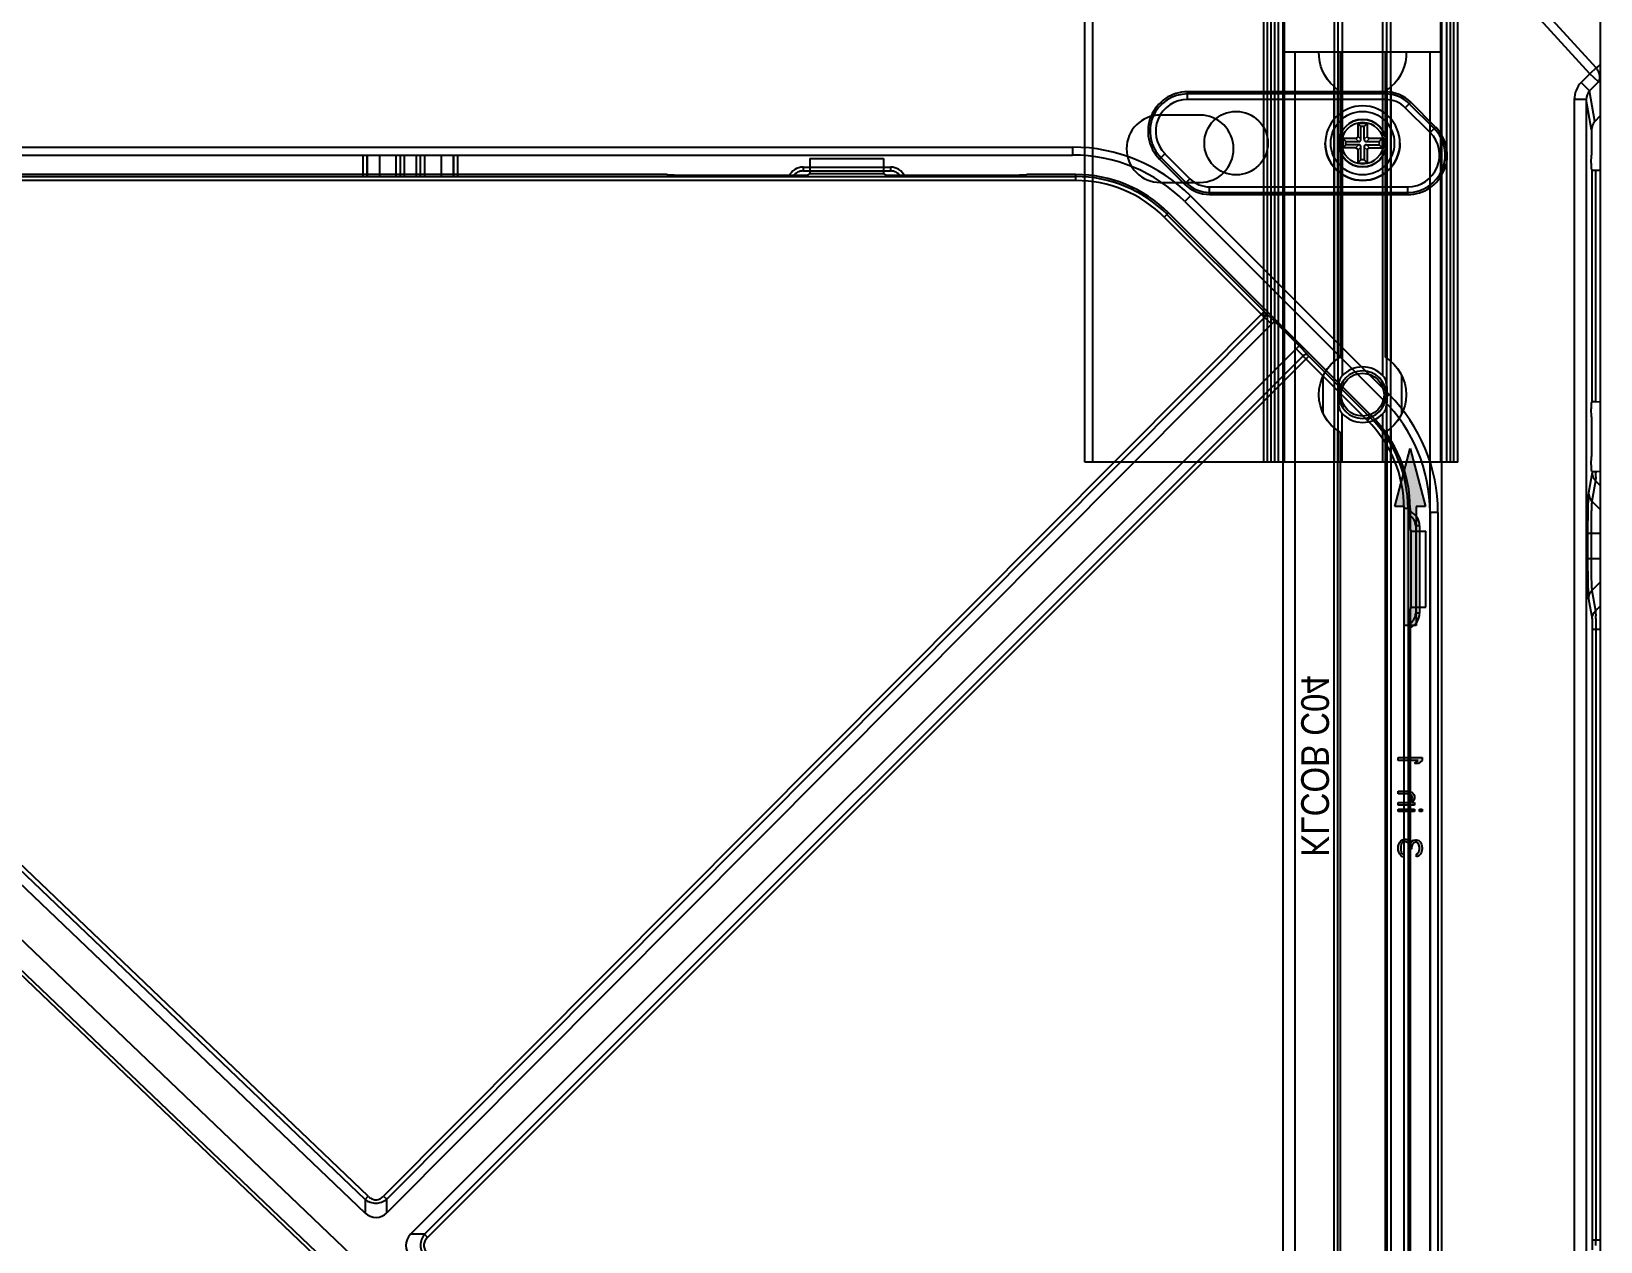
# Model space of a CAD drawing. Header units: millimetres. Extents: x 7531 to 19147, y 2539 to 6525.
# Drawn here: x 17225.7 to 17423.5, y 4604.5 to 4757.1 of the extents above; entities that cross this region are included whole.
import ezdxf

# ---------------------------------------------------------------- set-up
doc = ezdxf.new("R2010")
doc.units = ezdxf.units.MM
doc.layers.add('02___PRT_ALL_AXES', color=7, linetype='Continuous')
doc.layers.add('1轮廓线', color=7, linetype='Continuous', lineweight=25)
doc.styles.get("Standard").update_dxf_attribs({"font": 'arial.ttf'})

# ---------------------------------------------------------------- blocks, each defined once
blk = doc.blocks.new('DASFASFASEFWE')
at = {"color": 7, "linetype": 'Continuous'}
for p, q in [((333.72, 3535.07), (342.99, 3535.07)), ((333.72, 3535.07), (333.72, 3533.19)), ((342.99, 3535.07), (342.99, 3533.19)), ((277.65, 3402.14), (140.8, 3532.88)), ((144, 3532.81), (367.23, 3532.81)), ((278.03, 3404.27), (144, 3532.31)), ((367.23, 3532.31), (144, 3532.31)), ((314.94, 3533.07), (211.76, 3533.07)), ((315.79, 3533.01), (315.74, 3533.03)), ((316.59, 3532.97), (332.44, 3532.97)), ((333.72, 3533.19), (333.43, 3533.02)), ((333.72, 3533.19), (342.99, 3533.19)), ((342.99, 3533.19), (343.27, 3533.02)), ((344.27, 3532.97), (360.12, 3532.97)), ((360.94, 3533.01), (360.94, 3533.03)), ((367.23, 3533.07), (361.76, 3533.07)), ((367.23, 3532.31), (367.23, 3533.07)), ((277.65, 3403.87), (143.4, 3532.11)), ((278.77, 3394.16), (136.81, 3529.77)), ((378.89, 3528.24), (378.35, 3527.7)), ((404.52, 3502.61), (378.89, 3528.24)), ((134.57, 3527.43), (272.14, 3396.02)), ((134.88, 3527.76), (272.45, 3396.34)), ((378.35, 3527.7), (390.6, 3515.45)), ((378.71, 3528.05), (390.94, 3515.82)), ((390.95, 3515.81), (279.98, 3404.29)), ((391, 3515.06), (280.37, 3403.9)), ((392.26, 3514.57), (280.41, 3402.18)), ((391, 3515.06), (391.91, 3514.21)), ((392.27, 3514.57), (391.15, 3515.61)), ((392.26, 3514.57), (395.36, 3511.47)), ((283.37, 3399.47), (395.36, 3511.47)), ((395.01, 3511.11), (395.86, 3510.2)), ((396.4, 3510.37), (395.37, 3511.47)), ((285.13, 3399.47), (395.86, 3510.2)), ((285.52, 3399.08), (396.6, 3510.16)), ((396.25, 3509.8), (403.98, 3502.07)), ((396.6, 3510.16), (404.33, 3502.43)), ((403.98, 3502.07), (404.52, 3502.61)), ((409.35, 3490.95), (408.59, 3490.95)), ((408.59, 3285.7), (408.59, 3490.95)), ((409.09, 3490.95), (409.09, 3285.7)), ((409.35, 3490.95), (409.35, 3488.32)), ((409.35, 3488.32), (409.47, 3488.13)), ((409.47, 3488.13), (411.35, 3488.13)), ((409.47, 3478.52), (409.47, 3488.13)), ((411.35, 3478.52), (411.35, 3488.13)), ((409.47, 3478.52), (409.35, 3478.32)), ((409.35, 3478.32), (409.35, 3298.32)), ((409.47, 3478.52), (411.35, 3478.52)), ((277.65, 3403.87), (278.03, 3404.27)), ((277.65, 3403.87), (277.65, 3402.14)), ((279.98, 3404.29), (280.37, 3403.9)), ((280.41, 3402.18), (280.37, 3403.9)), ((285.13, 3399.47), (283.37, 3399.47)), ((285.13, 3399.47), (285.52, 3399.08))]:
    blk.add_line(p, q, dxfattribs=at)
for centre, radius, start, end in [((367.23, 3516.57), 16.5, 45, 90), ((367.23, 3516.57), 16.24, 45, 90), ((367.23, 3516.57), 15.74, 45, 90), ((414.62, 3539.52), 34, 225.0561, 225.991), ((418.17, 3531.77), 31.04, 224.0334, 225.0575), ((392.85, 3490.95), 16.5, 0, 45), ((392.85, 3490.95), 15.74, 0, 45), ((392.85, 3490.95), 16.24, 0, 45), ((279.01, 3403.61), 2, 227.1264, 314.3219), ((284.8, 3398.08), 2, 135.8517, 225.4586)]:
    blk.add_arc(centre, radius, start, end, dxfattribs=at)
for centre, start_param, end_param in [((332.44, 3533.02), -1.570796, -0.087266), ((344.27, 3533.02), -3.054326, -1.570796)]:
    blk.add_ellipse(centre, major_axis=(1, 0), ratio=0.052408, start_param=start_param, end_param=end_param, dxfattribs=at)
for points, knots in [([(315.74, 3533.03), (315.74, 3533.04), (315.73, 3533.04), (315.71, 3533.04), (315.69, 3533.05), (315.65, 3533.05), (315.58, 3533.06), (315.48, 3533.06), (315.36, 3533.07), (315.23, 3533.07), (315.09, 3533.07), (314.99, 3533.07), (314.94, 3533.07)], [0, 0, 0, 0, 0.013233, 0.034581, 0.063978, 0.101221, 0.198262, 0.32283, 0.470646, 0.637144, 0.816056, 1, 1, 1, 1]), ([(316.59, 3532.97), (316.54, 3532.97), (316.44, 3532.97), (316.3, 3532.97), (316.17, 3532.97), (316.05, 3532.98), (315.95, 3532.98), (315.88, 3532.99), (315.84, 3532.99), (315.82, 3533), (315.8, 3533), (315.79, 3533), (315.79, 3533.01)], [0, 0, 0, 0, 0.183944, 0.362856, 0.529354, 0.67717, 0.801738, 0.898779, 0.936022, 0.965419, 0.986767, 1, 1, 1, 1]), ([(360.92, 3533.01), (360.91, 3533), (360.9, 3533), (360.89, 3533), (360.86, 3532.99), (360.82, 3532.99), (360.75, 3532.98), (360.65, 3532.98), (360.54, 3532.97), (360.41, 3532.97), (360.27, 3532.97), (360.17, 3532.97), (360.12, 3532.97)], [0, 0, 0, 0, 0.013233, 0.034581, 0.063978, 0.101221, 0.198262, 0.32283, 0.470646, 0.637144, 0.816056, 1, 1, 1, 1]), ([(361.76, 3533.07), (361.71, 3533.07), (361.62, 3533.07), (361.47, 3533.07), (361.34, 3533.07), (361.23, 3533.06), (361.13, 3533.06), (361.06, 3533.05), (361.02, 3533.05), (360.99, 3533.04), (360.98, 3533.04), (360.97, 3533.04), (360.96, 3533.03)], [0, 0, 0, 0, 0.183944, 0.362856, 0.529354, 0.67717, 0.801738, 0.898779, 0.936022, 0.965419, 0.986767, 1, 1, 1, 1]), ([(391.15, 3515.61), (391.14, 3515.63), (391.06, 3515.7), (390.99, 3515.77), (390.94, 3515.82)], [0, 0, 0, 0, 0.23021, 1, 1, 1, 1]), ([(391, 3515.06), (391.04, 3515.11), (391.11, 3515.21), (391.18, 3515.34), (391.2, 3515.44), (391.2, 3515.51), (391.18, 3515.57), (391.16, 3515.6), (391.15, 3515.61)], [0, 0, 0, 0, 0.305729, 0.584136, 0.705998, 0.814862, 0.911869, 1, 1, 1, 1]), ([(396.41, 3510.36), (396.4, 3510.37), (396.36, 3510.39), (396.3, 3510.4), (396.24, 3510.4), (396.13, 3510.38), (396, 3510.32), (395.91, 3510.24), (395.86, 3510.2)], [0, 0, 0, 0, 0.088114, 0.185114, 0.293982, 0.415858, 0.694295, 1, 1, 1, 1]), ([(396.6, 3510.16), (396.58, 3510.18), (396.51, 3510.25), (396.44, 3510.32), (396.4, 3510.37)], [0, 0, 0, 0, 0.266383, 1, 1, 1, 1]), ([(277.65, 3403.87), (277.75, 3403.8), (277.96, 3403.66), (278.29, 3403.51), (278.65, 3403.41), (279.02, 3403.39), (279.38, 3403.42), (279.74, 3403.53), (280.07, 3403.69), (280.27, 3403.83), (280.37, 3403.9)], [0, 0, 0, 0, 0.124633, 0.249804, 0.374747, 0.49993, 0.625322, 0.75051, 0.875529, 1, 1, 1, 1]), ([(278.03, 3404.27), (278.17, 3404.14), (278.39, 3403.97), (278.74, 3403.85), (279.1, 3403.8), (279.47, 3403.9), (279.77, 3404.11), (279.91, 3404.23), (279.98, 3404.29)], [0, 0, 0, 0, 0.249507, 0.375128, 0.500325, 0.749638, 0.874847, 1, 1, 1, 1]), ([(285.13, 3399.47), (284.98, 3399.27), (284.78, 3398.94), (284.65, 3398.45), (284.61, 3398.08), (284.66, 3397.7), (284.8, 3397.22), (285.01, 3396.89), (285.16, 3396.69)], [0, 0, 0, 0, 0.249436, 0.374676, 0.499994, 0.625313, 0.750552, 1, 1, 1, 1]), ([(285.52, 3399.08), (285.39, 3398.94), (285.21, 3398.72), (285.07, 3398.36), (285.02, 3397.99), (285.16, 3397.52), (285.41, 3397.22), (285.55, 3397.09)], [0, 0, 0, 0, 0.249712, 0.375526, 0.500831, 0.750253, 1, 1, 1, 1])]:
    blk.add_open_spline(points, degree=3, knots=knots, dxfattribs=at)
blk = doc.blocks.new('32332232')
at = {"color": 7, "linetype": 'Continuous'}
for p, q in [((4126.3, 1982.18), (4117.32, 1992)), ((4126.86, 1655.2), (4126.86, 1992.7)), ((4125.52, 1981.46), (4116.54, 1991.28)), ((4126.3, 1982.18), (4125.52, 1981.46)), ((4126.86, 1982.62), (4126.3, 1982.18)), ((4125.52, 1981.46), (4124.41, 1980.34)), ((4125.47, 1979.29), (4124.41, 1980.34)), ((4126.58, 1980.42), (4125.47, 1979.29)), ((4126.58, 1980.42), (4125.52, 1981.46)), ((4126.86, 1980.63), (4126.58, 1980.42)), ((4099.77, 1979.16), (4074.79, 1979.16)), ((4074.79, 1978.2), (4074.79, 1979.16)), ((4099.77, 1978.91), (4074.79, 1978.91)), ((4099.77, 1978.2), (4074.79, 1978.2)), ((4099.77, 1978.2), (4099.77, 1979.16)), ((4102.24, 1977.17), (4102.93, 1977.86)), ((4105.89, 1974.53), (4102.75, 1977.67)), ((4106.07, 1974.71), (4102.93, 1977.86)), ((4125.04, 1978.2), (4123.54, 1978.2)), ((4123.54, 1978.2), (4123.54, 1826.25)), ((4125.04, 1978.2), (4125.04, 1826.25)), ((4125.71, 1974.38), (4125.04, 1978.2)), ((4126.15, 1975.45), (4125.47, 1979.29)), ((4105.39, 1974.03), (4102.24, 1977.17)), ((4126.15, 1975.45), (4126.86, 1976.17)), ((4105.39, 1974.03), (4106.07, 1974.71)), ((4125.71, 1974.38), (4125.71, 1971.2)), ((3593.4, 1972.2), (4060.31, 1972.2)), ((4060.31, 1972.2), (4060.31, 1971.2)), ((3593.4, 1971.2), (4060.31, 1971.2)), ((3970.87, 1971.2), (3970.87, 1968.54)), ((3971.37, 1971.2), (3971.37, 1968.54)), ((3971.46, 1968.54), (3971.46, 1971.2)), ((3972.96, 1971.2), (3972.96, 1968.54)), ((3975.04, 1971.2), (3975.04, 1968.54)), ((3975.59, 1971.2), (3975.59, 1968.54)), ((3976.09, 1971.2), (3976.09, 1968.54)), ((3977.62, 1968.54), (3977.62, 1971.2)), ((3978.12, 1968.54), (3978.12, 1971.2)), ((3978.68, 1968.54), (3978.68, 1971.2)), ((3980.75, 1971.2), (3980.75, 1968.54)), ((3982.25, 1971.2), (3982.25, 1968.54)), ((3982.34, 1968.54), (3982.34, 1971.2)), ((3982.84, 1968.54), (3982.84, 1971.2)), ((4071.28, 1970.69), (4071.96, 1971.37)), ((4071.28, 1970.69), (4074.42, 1967.54)), ((4071.46, 1970.87), (4074.61, 1967.72)), ((4071.96, 1971.37), (4075.11, 1968.22)), ((4125.68, 1970.17), (4125.71, 1971.2)), ((4125.68, 1970.17), (4125.68, 1969.45)), ((4026.36, 1969.69), (4037.36, 1969.69)), ((4026.36, 1969.69), (4026.36, 1969.2)), ((4026.36, 1969.2), (4037.36, 1969.2)), ((4037.36, 1969.69), (4037.36, 1969.2)), ((4074.42, 1967.54), (4075.11, 1968.22)), ((4125.81, 1969.32), (4125.68, 1969.45)), ((4125.81, 1940.07), (4125.81, 1969.32)), ((4126.25, 1969.29), (4126.86, 1969.28)), ((4126.25, 1940.1), (4126.25, 1969.29)), ((4075.16, 1966.05), (4074.46, 1965.34)), ((4075.16, 1966.05), (4100.2, 1941)), ((4077.58, 1967.2), (4102.56, 1967.2)), ((4077.58, 1966.23), (4077.58, 1967.2)), ((4077.58, 1966.49), (4102.56, 1966.49)), ((4077.58, 1966.23), (4102.56, 1966.23)), ((4102.56, 1966.23), (4102.56, 1967.2)), ((4074.46, 1965.34), (4099.5, 1940.3)), ((4100.2, 1941), (4099.5, 1940.3)), ((4126.25, 1940.1), (4126.86, 1940.12)), ((4125.68, 1939.95), (4125.81, 1940.07)), ((4125.68, 1939.95), (4125.68, 1939.22)), ((4125.71, 1938.2), (4125.68, 1939.22)), ((4125.71, 1938.2), (4125.71, 1933.2)), ((4125.68, 1932.17), (4125.71, 1933.2)), ((4125.78, 1931.18), (4125.34, 1928.61)), ((4125.68, 1932.17), (4125.68, 1931.45)), ((4125.8, 1931.34), (4125.68, 1931.45)), ((4125.8, 1931.34), (4125.78, 1931.18)), ((4126.24, 1930.59), (4126.22, 1930.16)), ((4126.24, 1930.66), (4126.24, 1930.59)), ((4126.86, 1931.28), (4126.25, 1931.3)), ((4126.25, 1931.3), (4126.25, 1931.13)), ((4126.22, 1930.13), (4125.77, 1927.57)), ((4126.22, 1930.16), (4126.22, 1930.13)), ((4126.86, 1929.51), (4126.22, 1930.13)), ((4125.77, 1927.57), (4126.86, 1926.5)), ((4104.05, 1924.45), (4103.56, 1924.45)), ((4103.56, 1924.45), (4103.56, 1913.45)), ((4104.05, 1924.45), (4104.05, 1913.45)), ((4106.36, 1926.16), (4105.36, 1926.16)), ((4105.36, 1926.16), (4105.36, 1721.74)), ((4106.36, 1926.16), (4106.36, 1721.74)), ((4125.22, 1923.55), (4126.86, 1923.55)), ((4125.22, 1923.55), (4125.22, 1920.34)), ((4125.66, 1923.55), (4125.66, 1920.34)), ((4125.22, 1920.34), (4126.86, 1920.34)), ((4125.77, 1916.32), (4126.86, 1917.39)), ((4125.34, 1915.28), (4125.78, 1912.72)), ((4125.77, 1916.32), (4126.22, 1913.76)), ((4126.86, 1914.38), (4126.22, 1913.76)), ((4104.05, 1913.45), (4103.56, 1913.45)), ((4126.22, 1913.76), (4126.23, 1913.58)), ((4126.23, 1913.58), (4126.24, 1913.11)), ((4126.25, 1912.77), (4126.25, 1911.43)), ((4125.81, 1911.43), (4126.86, 1911.43)), ((4125.81, 1911.43), (4125.81, 1834.46)), ((4126.25, 1911.43), (4126.25, 1834.46)), ((4125.81, 1834.46), (4126.86, 1834.46))]:
    blk.add_line(p, q, dxfattribs=at)
blk.add_circle((4080.92, 1972.7), 4, dxfattribs=at)
at = {"color": 6, "linetype": 'Continuous'}
for radius in [4, 3, 2.63]:
    blk.add_circle((4096.86, 1972.7), radius, dxfattribs=at)
at = {"color": 7, "linetype": 'Continuous'}
for centre, radius, start, end in [((4124.71, 1980.82), 2.1, 33.8309, 40.3747), ((4074.79, 1974.2), 4.97, 90, 225), ((4074.79, 1974.2), 4.71, 90, 225), ((4074.79, 1974.2), 4, 90, 225), ((4099.77, 1974.7), 4.47, 45, 90), ((4099.77, 1974.7), 4.21, 45, 90), ((4099.77, 1974.7), 3.5, 45, 90), ((4102.56, 1971.2), 4.97, 270, 45), ((4102.56, 1971.2), 4.71, 270, 45), ((4102.56, 1971.2), 4, 270, 45), ((4060.31, 1951.2), 21, 45, 90), ((4060.31, 1951.2), 20, 45, 90), ((4026.36, 1967.7), 1.99, 90, 154.9348), ((4026.36, 1967.7), 1.5, 90, 145.7348), ((4037.36, 1967.7), 1.99, 25.0651, 90), ((4037.36, 1967.7), 1.5, 34.2651, 90), ((4077.58, 1970.7), 3.5, 225, 270), ((4077.58, 1970.7), 4.47, 225, 270), ((4077.58, 1970.7), 4.21, 225, 270), ((4085.36, 1926.16), 20, 0, 45), ((4085.36, 1926.16), 21, 0, 45), ((4127.26, 1931.19), 1.48, 200.289, 205.2867), ((4127.28, 1931.19), 1.5, 205.344, 220.1972), ((4127.28, 1931.19), 1.49, 220.1986, 225.1715), ((4126.66, 1945.23), 13.94, 267.8652, 268.3219), ((4056.42, 1931.82), 69.83, 359.0505, 359.4338), ((4102.06, 1924.45), 1.99, 0, 67.4975), ((4102.06, 1924.45), 1.5, 0, 59.9978), ((4102.06, 1913.45), 1.99, 293.7008, 0), ((4102.06, 1913.45), 1.5, 302.2987, 0), ((4056.28, 1912.08), 69.97, 0.569, 0.8407), ((3973.94, 1834.46), 152.31, 359.7305, 0.0033)]:
    blk.add_arc(centre, radius, start, end, dxfattribs=at)
for centre, major_axis, ratio, start_param, end_param in [((4127.21, 1974.37), (0.26, -1.49), 0.988643, -2.52706, -1.745874), ((4127.31, 1969.32), (1.5, 0), 0.026186, 3.167773, 3.926991), ((4127.31, 1940.07), (1.5, 0), 0.026186, 8.63938, 9.398598)]:
    blk.add_ellipse(centre, major_axis=major_axis, ratio=ratio, start_param=start_param, end_param=end_param, dxfattribs=at)
for points, knots in [([(4126.73, 1981.35), (4126.72, 1981.41), (4126.65, 1981.63), (4126.55, 1981.84), (4126.45, 1981.99)], [0, 0, 0, 0, 0.241676, 1, 1, 1, 1]), ([(4124.41, 1980.34), (4124.14, 1980.06), (4123.7, 1979.39), (4123.54, 1978.6), (4123.54, 1978.2)], [0, 0, 0, 0, 0.49979, 1, 1, 1, 1]), ([(4126.58, 1980.42), (4126.61, 1980.45), (4126.71, 1980.61), (4126.76, 1980.79), (4126.77, 1980.93)], [0, 0, 0, 0, 0.236778, 1, 1, 1, 1]), ([(4125.8, 1931.34), (4125.81, 1931.32), (4125.94, 1931.32), (4126.05, 1931.31), (4126.14, 1931.3)], [0, 0, 0, 0, 0.231794, 1, 1, 1, 1]), ([(4125.34, 1928.61), (4125.3, 1928.42), (4125.29, 1927.85), (4125.24, 1926.75), (4125.23, 1925.26), (4125.22, 1924.14), (4125.22, 1923.55)], [0, 0, 0, 0, 0.115067, 0.340523, 0.648208, 1, 1, 1, 1]), ([(4125.77, 1927.57), (4125.74, 1927.42), (4125.72, 1926.96), (4125.68, 1926.1), (4125.67, 1924.91), (4125.66, 1924.02), (4125.66, 1923.55)], [0, 0, 0, 0, 0.113648, 0.338748, 0.647039, 1, 1, 1, 1]), ([(4125.22, 1920.34), (4125.22, 1919.75), (4125.23, 1918.64), (4125.24, 1917.14), (4125.29, 1916.05), (4125.3, 1915.47), (4125.34, 1915.28)], [0, 0, 0, 0, 0.351802, 0.659703, 0.88504, 1, 1, 1, 1]), ([(4125.66, 1920.34), (4125.66, 1919.87), (4125.67, 1918.98), (4125.68, 1917.79), (4125.72, 1916.93), (4125.74, 1916.47), (4125.77, 1916.32)], [0, 0, 0, 0, 0.35297, 0.661481, 0.88646, 1, 1, 1, 1]), ([(4125.78, 1912.72), (4125.79, 1912.67), (4125.8, 1912.52), (4125.81, 1912.09), (4125.81, 1911.71), (4125.81, 1911.43)], [0, 0, 0, 0, 0.114777, 0.33994, 1, 1, 1, 1]), ([(4125.81, 1834.46), (4125.81, 1834.18), (4125.81, 1833.8), (4125.8, 1833.37), (4125.79, 1833.23), (4125.78, 1833.18)], [0, 0, 0, 0, 0.659412, 0.884916, 1, 1, 1, 1])]:
    blk.add_open_spline(points, degree=3, knots=knots, dxfattribs=at)
for points in [[(4126.77, 1980.93), (4126.78, 1981.07), (4126.76, 1981.22), (4126.73, 1981.35)], [(4125.47, 1979.29), (4125.2, 1979.01), (4125.04, 1978.59), (4125.04, 1978.2)], [(4125.78, 1931.18), (4125.78, 1931.01), (4125.82, 1930.83), (4125.87, 1930.67)], [(4125.34, 1928.61), (4125.34, 1928.24), (4125.51, 1927.84), (4125.77, 1927.57)], [(4125.34, 1915.28), (4125.34, 1915.66), (4125.51, 1916.06), (4125.77, 1916.32)], [(4125.78, 1912.72), (4125.79, 1913.09), (4125.95, 1913.49), (4126.22, 1913.76)]]:
    blk.add_open_spline(points, degree=3, dxfattribs=at)
blk.add_blockref('DASFASFASEFWE', (3693.5, -1564.32))
blk = doc.blocks.new('*U163')
blk.add_blockref('32332232', (-3826.86, -1827.7))
blk = doc.blocks.new('*U164')
at = {"color": 0, "linetype": 'ByBlock', "lineweight": -2, "transparency": 16777216}
blk.add_blockref('*U163', (2400, 675), dxfattribs=at)
blk = doc.blocks.new('ERTFHGJ')
at = {"color": 40, "linetype": 'Continuous', "true_color": 0xf8d731}
for p, q in [((8878.46, 3617.77), (8878.46, 3696.77)), ((8925.46, 3696.77), (8878.46, 3696.77)), ((8879.46, 3617.77), (8879.46, 3696.77)), ((8900.96, 3696.77), (8900.96, 3617.77)), ((8901.46, 3617.77), (8901.46, 3696.77)), ((8901.96, 3617.77), (8901.96, 3696.77)), ((8902.4, 3617.77), (8902.4, 3696.77)), ((8902.87, 3617.77), (8902.87, 3696.77)), ((8903.46, 3617.77), (8903.46, 3696.77)), ((8903.54, 3696.77), (8903.54, 3617.77)), ((8903.6, 3617.77), (8903.6, 3696.77)), ((8909.88, 3696.77), (8909.88, 3617.77)), ((8910.38, 3617.77), (8910.38, 3696.77)), ((8910.88, 3690.64), (8910.88, 3696.77)), ((8916.03, 3690.64), (8916.03, 3696.77)), ((8916.53, 3617.77), (8916.53, 3696.77)), ((8917.03, 3617.77), (8917.03, 3696.77)), ((8923.31, 3617.77), (8923.31, 3696.77)), ((8923.38, 3696.77), (8923.38, 3617.77)), ((8923.46, 3617.77), (8923.46, 3696.77)), ((8924.04, 3696.77), (8924.04, 3617.77)), ((8924.51, 3696.77), (8924.51, 3617.77)), ((8924.96, 3617.77), (8924.96, 3696.77)), ((8925.46, 3617.77), (8925.46, 3696.77)), ((8910.88, 3685.9), (8910.88, 3628.64)), ((8916.03, 3628.64), (8916.03, 3685.9)), ((8892.96, 3661.52), (8887.96, 3661.52)), ((8887.96, 3653.02), (8892.96, 3653.02)), ((8910.88, 3617.77), (8910.88, 3623.9)), ((8916.03, 3617.77), (8916.03, 3623.9)), ((8925.46, 3617.77), (8878.46, 3617.77))]:
    blk.add_line(p, q, dxfattribs=at)
for centre in [(8913.46, 3688.27), (8913.46, 3626.27)]:
    blk.add_circle(centre, 2.7, dxfattribs=at)
for centre, radius, start, end in [((8913.46, 3688.27), 3.5, 42.6324, 137.3676), ((8913.46, 3688.27), 3.5, 222.6324, 317.3676), ((8887.96, 3657.27), 4.25, 90, 270), ((8892.96, 3657.27), 4.25, 270, 90), ((8913.46, 3626.27), 3.5, 42.6324, 137.3676), ((8913.46, 3626.27), 3.5, 222.6324, 317.3676)]:
    blk.add_arc(centre, radius, start, end, dxfattribs=at)
for points, knots in [([(8910.39, 3688.27), (8910.39, 3688.38), (8910.39, 3688.58), (8910.4, 3688.89), (8910.41, 3689.2), (8910.45, 3689.51), (8910.5, 3689.81), (8910.57, 3690.05), (8910.64, 3690.24), (8910.7, 3690.38), (8910.78, 3690.52), (8910.85, 3690.6), (8910.88, 3690.64)], [0, 0, 0, 0, 0.127092, 0.253318, 0.378322, 0.502266, 0.625619, 0.749056, 0.811111, 0.873552, 0.936512, 1, 1, 1, 1]), ([(8916.03, 3690.64), (8916.07, 3690.6), (8916.13, 3690.52), (8916.21, 3690.38), (8916.27, 3690.24), (8916.35, 3690.05), (8916.41, 3689.81), (8916.47, 3689.51), (8916.5, 3689.2), (8916.52, 3688.89), (8916.53, 3688.58), (8916.53, 3688.37), (8916.53, 3688.27)], [0, 0, 0, 0, 0.063487, 0.126447, 0.188887, 0.250942, 0.37438, 0.497732, 0.621676, 0.746681, 0.872907, 1, 1, 1, 1]), ([(8910.88, 3685.9), (8910.85, 3685.94), (8910.78, 3686.02), (8910.7, 3686.16), (8910.64, 3686.3), (8910.57, 3686.49), (8910.5, 3686.73), (8910.45, 3687.03), (8910.41, 3687.34), (8910.4, 3687.65), (8910.39, 3687.96), (8910.39, 3688.17), (8910.39, 3688.27)], [0, 0, 0, 0, 0.063495, 0.126469, 0.188905, 0.250963, 0.374396, 0.497744, 0.621683, 0.746682, 0.87291, 1, 1, 1, 1]), ([(8916.53, 3688.27), (8916.53, 3688.17), (8916.53, 3687.96), (8916.52, 3687.65), (8916.5, 3687.34), (8916.47, 3687.03), (8916.41, 3686.73), (8916.35, 3686.49), (8916.27, 3686.3), (8916.21, 3686.16), (8916.13, 3686.02), (8916.07, 3685.94), (8916.03, 3685.9)], [0, 0, 0, 0, 0.127092, 0.253319, 0.378323, 0.502267, 0.62562, 0.749057, 0.811112, 0.873553, 0.936512, 1, 1, 1, 1]), ([(8910.39, 3626.27), (8910.39, 3626.38), (8910.39, 3626.58), (8910.4, 3626.89), (8910.41, 3627.2), (8910.45, 3627.51), (8910.5, 3627.81), (8910.57, 3628.05), (8910.64, 3628.24), (8910.7, 3628.38), (8910.78, 3628.52), (8910.85, 3628.6), (8910.88, 3628.64)], [0, 0, 0, 0, 0.127092, 0.253318, 0.378322, 0.502266, 0.625619, 0.749056, 0.811111, 0.873552, 0.936512, 1, 1, 1, 1]), ([(8916.03, 3628.64), (8916.07, 3628.6), (8916.13, 3628.52), (8916.21, 3628.38), (8916.27, 3628.24), (8916.35, 3628.05), (8916.41, 3627.81), (8916.47, 3627.51), (8916.5, 3627.2), (8916.52, 3626.89), (8916.53, 3626.58), (8916.53, 3626.37), (8916.53, 3626.27)], [0, 0, 0, 0, 0.063487, 0.126447, 0.188887, 0.250942, 0.37438, 0.497732, 0.621676, 0.746681, 0.872907, 1, 1, 1, 1]), ([(8910.88, 3623.9), (8910.85, 3623.94), (8910.78, 3624.02), (8910.7, 3624.16), (8910.64, 3624.3), (8910.57, 3624.49), (8910.5, 3624.73), (8910.45, 3625.03), (8910.41, 3625.34), (8910.4, 3625.65), (8910.39, 3625.96), (8910.39, 3626.17), (8910.39, 3626.27)], [0, 0, 0, 0, 0.063495, 0.126469, 0.188905, 0.250963, 0.374396, 0.497744, 0.621683, 0.746682, 0.87291, 1, 1, 1, 1]), ([(8916.53, 3626.27), (8916.53, 3626.17), (8916.53, 3625.96), (8916.52, 3625.65), (8916.5, 3625.34), (8916.47, 3625.03), (8916.41, 3624.73), (8916.35, 3624.49), (8916.27, 3624.3), (8916.21, 3624.16), (8916.13, 3624.02), (8916.07, 3623.94), (8916.03, 3623.9)], [0, 0, 0, 0, 0.127092, 0.253319, 0.378323, 0.502267, 0.62562, 0.749057, 0.811112, 0.873553, 0.936512, 1, 1, 1, 1])]:
    blk.add_open_spline(points, degree=3, knots=knots, dxfattribs=at)
blk = doc.blocks.new('212211221')
at = {"lineweight": 5, "true_color": 0xf26722}
h = blk.add_hatch(color=30, dxfattribs=at)
h.dxf.hatch_style = 1
h.paths.add_polyline_path([(10755.08, 5540.34), (10756.58, 5540.34), (10756.58, 5555.34), (10757.78, 5555.34), (10755.83, 5562.62), (10753.88, 5555.34), (10755.08, 5555.34)])
h = blk.add_hatch(color=30, dxfattribs=at)
h.dxf.hatch_style = 1
h.paths.add_polyline_path([(10754.52, 5513), (10754.4, 5512.75), (10754.33, 5512.31), (10754.33, 5512.18), (10754.4, 5511.75), (10754.52, 5511.5), (10754.78, 5511.25), (10755.04, 5511.18), (10755.04, 5511.5), (10754.84, 5511.62), (10754.72, 5511.81), (10754.65, 5512.12), (10754.65, 5512.37), (10754.72, 5512.68), (10754.84, 5512.87), (10755.04, 5513), (10755.16, 5513), (10755.42, 5512.87), (10755.55, 5512.75), (10755.67, 5512.37), (10755.67, 5512.12), (10755.93, 5512.12), (10755.93, 5512.37), (10755.99, 5512.75), (10756.12, 5512.93), (10756.38, 5513.06), (10756.63, 5513.06), (10756.76, 5513), (10756.89, 5512.87), (10756.95, 5512.75), (10757.01, 5512.43), (10757.01, 5512.06), (10756.95, 5511.75), (10756.89, 5511.62), (10756.76, 5511.5), (10756.63, 5511.43), (10756.63, 5511.12), (10756.82, 5511.18), (10757.01, 5511.31), (10757.14, 5511.5), (10757.27, 5511.75), (10757.33, 5512), (10757.33, 5512.5), (10757.27, 5512.75), (10757.14, 5513), (10757.01, 5513.18), (10756.82, 5513.31), (10756.63, 5513.37), (10756.38, 5513.37), (10756.12, 5513.31), (10755.93, 5513.18), (10755.8, 5512.87), (10755.61, 5513.12), (10755.42, 5513.25), (10755.16, 5513.31), (10755.04, 5513.31), (10754.78, 5513.25)])
h.paths.add_polyline_path([(10754.33, 5517.18), (10754.33, 5516.87), (10754.65, 5516.87), (10754.65, 5517.18)])
h.paths.add_polyline_path([(10755.29, 5517.18), (10755.29, 5516.87), (10757.33, 5516.87), (10757.33, 5517.18)])
h.paths.add_polyline_path([(10755.74, 5518.12), (10755.61, 5518.31), (10755.55, 5518.56), (10755.61, 5518.81), (10755.67, 5518.93), (10755.8, 5519.06), (10756.12, 5519.12), (10757.33, 5519.12), (10757.33, 5519.43), (10756.12, 5519.43), (10755.8, 5519.37), (10755.61, 5519.31), (10755.48, 5519.18), (10755.35, 5519), (10755.29, 5518.81), (10755.29, 5518.56), (10755.35, 5518.31), (10755.48, 5518.12), (10755.61, 5518), (10755.29, 5518), (10755.29, 5517.68), (10757.33, 5517.68), (10757.33, 5518), (10755.87, 5518)])
h.paths.add_polyline_path([(10754.33, 5523.68), (10754.33, 5523.31), (10754.78, 5522.93), (10755.29, 5522.93), (10754.84, 5523.31), (10757.33, 5523.31), (10757.33, 5523.68)])
at = {"color": 30, "linetype": 'Continuous', "true_color": 0xf26722}
for p, q in [((10751.83, 4608.62), (10751.83, 5612.62)), ((10771.83, 5612.62), (10751.83, 5612.62)), ((10753.33, 4608.62), (10753.33, 5612.62)), ((10758.99, 5612.62), (10758.99, 5574.13)), ((10764.67, 5612.62), (10764.67, 5574.13)), ((10770.33, 4608.62), (10770.33, 5612.62)), ((10771.83, 4608.62), (10771.83, 5612.62)), ((10758.23, 4654.08), (10758.23, 5565.26)), ((10765.43, 4654.08), (10765.43, 5565.26)), ((10758.73, 4654.46), (10758.73, 5564.88)), ((10764.93, 4654.46), (10764.93, 5564.88)), ((10755.83, 5562.62), (10753.88, 5555.34)), ((10757.78, 5555.34), (10755.83, 5562.62)), ((10753.88, 5555.34), (10755.08, 5555.34)), ((10755.08, 5555.34), (10755.08, 5540.34)), ((10756.58, 5540.34), (10756.58, 5555.34)), ((10756.58, 5555.34), (10757.78, 5555.34)), ((10755.08, 5540.34), (10756.58, 5540.34)), ((10754.33, 5523.68), (10754.33, 5523.31)), ((10757.33, 5523.68), (10754.33, 5523.68)), ((10757.33, 5523.31), (10757.33, 5523.68)), ((10754.33, 5523.31), (10754.78, 5522.93)), ((10754.78, 5522.93), (10755.29, 5522.93)), ((10755.29, 5522.93), (10754.84, 5523.31)), ((10754.84, 5523.31), (10757.33, 5523.31)), ((10755.35, 5519), (10755.29, 5518.81)), ((10755.29, 5518.81), (10755.29, 5518.56)), ((10755.29, 5518.56), (10755.35, 5518.31)), ((10755.29, 5518), (10755.29, 5517.68)), ((10755.61, 5518), (10755.29, 5518)), ((10755.48, 5519.18), (10755.35, 5519)), ((10755.35, 5518.31), (10755.48, 5518.12)), ((10755.61, 5519.31), (10755.48, 5519.18)), ((10755.48, 5518.12), (10755.61, 5518)), ((10755.55, 5518.56), (10755.61, 5518.81)), ((10755.61, 5518.31), (10755.55, 5518.56)), ((10755.8, 5519.37), (10755.61, 5519.31)), ((10755.61, 5518.81), (10755.67, 5518.93)), ((10755.74, 5518.12), (10755.61, 5518.31)), ((10755.67, 5518.93), (10755.8, 5519.06)), ((10755.87, 5518), (10755.74, 5518.12)), ((10756.12, 5519.43), (10755.8, 5519.37)), ((10755.8, 5519.06), (10756.12, 5519.12)), ((10757.33, 5518), (10755.87, 5518)), ((10757.33, 5519.43), (10756.12, 5519.43)), ((10756.12, 5519.12), (10757.33, 5519.12)), ((10757.33, 5519.12), (10757.33, 5519.43)), ((10757.33, 5517.68), (10757.33, 5518)), ((10754.33, 5517.18), (10754.33, 5516.87)), ((10754.65, 5517.18), (10754.33, 5517.18)), ((10754.33, 5516.87), (10754.65, 5516.87)), ((10754.65, 5516.87), (10754.65, 5517.18)), ((10755.29, 5517.68), (10757.33, 5517.68)), ((10755.29, 5517.18), (10755.29, 5516.87)), ((10757.33, 5517.18), (10755.29, 5517.18)), ((10755.29, 5516.87), (10757.33, 5516.87)), ((10757.33, 5516.87), (10757.33, 5517.18)), ((10754.4, 5512.75), (10754.33, 5512.31)), ((10754.33, 5512.31), (10754.33, 5512.18)), ((10754.33, 5512.18), (10754.4, 5511.75)), ((10754.52, 5513), (10754.4, 5512.75)), ((10754.78, 5513.25), (10754.52, 5513)), ((10754.65, 5512.37), (10754.72, 5512.68)), ((10754.65, 5512.12), (10754.65, 5512.37)), ((10754.72, 5511.81), (10754.65, 5512.12)), ((10754.72, 5512.68), (10754.84, 5512.87)), ((10754.84, 5511.62), (10754.72, 5511.81)), ((10755.04, 5513.31), (10754.78, 5513.25)), ((10754.84, 5512.87), (10755.04, 5513)), ((10755.16, 5513.31), (10755.04, 5513.31)), ((10755.04, 5513), (10755.16, 5513)), ((10755.42, 5513.25), (10755.16, 5513.31)), ((10755.16, 5513), (10755.42, 5512.87)), ((10755.61, 5513.12), (10755.42, 5513.25)), ((10755.42, 5512.87), (10755.55, 5512.75)), ((10755.55, 5512.75), (10755.67, 5512.37)), ((10755.8, 5512.87), (10755.61, 5513.12)), ((10755.67, 5512.37), (10755.67, 5512.12)), ((10755.67, 5512.12), (10755.93, 5512.12)), ((10755.93, 5513.18), (10755.8, 5512.87)), ((10756.12, 5513.31), (10755.93, 5513.18)), ((10755.93, 5512.37), (10755.99, 5512.75)), ((10755.93, 5512.12), (10755.93, 5512.37)), ((10755.99, 5512.75), (10756.12, 5512.93)), ((10756.38, 5513.37), (10756.12, 5513.31)), ((10756.12, 5512.93), (10756.38, 5513.06)), ((10756.63, 5513.37), (10756.38, 5513.37)), ((10756.38, 5513.06), (10756.63, 5513.06)), ((10756.82, 5513.31), (10756.63, 5513.37)), ((10756.63, 5513.06), (10756.76, 5513)), ((10756.76, 5513), (10756.89, 5512.87)), ((10757.01, 5513.18), (10756.82, 5513.31)), ((10756.89, 5512.87), (10756.95, 5512.75)), ((10756.95, 5512.75), (10757.01, 5512.43)), ((10757.01, 5512.06), (10756.95, 5511.75)), ((10757.14, 5513), (10757.01, 5513.18)), ((10757.01, 5512.43), (10757.01, 5512.06)), ((10757.27, 5512.75), (10757.14, 5513)), ((10757.33, 5512.5), (10757.27, 5512.75)), ((10757.27, 5511.75), (10757.33, 5512)), ((10757.33, 5512), (10757.33, 5512.5)), ((10754.4, 5511.75), (10754.52, 5511.5)), ((10754.52, 5511.5), (10754.78, 5511.25)), ((10754.78, 5511.25), (10755.04, 5511.18)), ((10755.04, 5511.5), (10754.84, 5511.62)), ((10755.04, 5511.18), (10755.04, 5511.5)), ((10756.76, 5511.5), (10756.63, 5511.43)), ((10756.63, 5511.43), (10756.63, 5511.12)), ((10756.63, 5511.12), (10756.82, 5511.18)), ((10756.89, 5511.62), (10756.76, 5511.5)), ((10756.82, 5511.18), (10757.01, 5511.31)), ((10756.95, 5511.75), (10756.89, 5511.62)), ((10757.01, 5511.31), (10757.14, 5511.5)), ((10757.14, 5511.5), (10757.27, 5511.75))]:
    blk.add_line(p, q, dxfattribs=at)
for start, end in [(177.9161, 229.1148), (310.8852, 2.0839)]:
    blk.add_arc((10761.83, 5612.42), 5.5, start, end, dxfattribs=at)
at = {"layer": '02___PRT_ALL_AXES', "color": 30, "linetype": 'Continuous', "true_color": 0xf26722}
for p, q in [((10758.23, 5573.58), (10758.23, 5608.26)), ((10758.73, 5573.96), (10758.73, 5607.88)), ((10764.93, 5573.96), (10764.93, 5607.88)), ((10765.43, 5573.58), (10765.43, 5608.26)), ((10756.87, 5567.06), (10756.87, 5571.79)), ((10766.79, 5567.06), (10766.79, 5571.79)), ((10758.99, 5564.71), (10758.99, 4623.63)), ((10764.67, 5564.71), (10764.67, 4623.63))]:
    blk.add_line(p, q, dxfattribs=at)
blk.add_circle((10761.83, 5569.42), 3, dxfattribs=at)
for centre, start, end in [((10761.83, 5612.42), 229.1148, 235.6923), ((10761.83, 5612.42), 304.3077, 310.8852), ((10761.83, 5569.42), 121.0806, 238.9194), ((10761.83, 5569.42), 301.0806, 58.9194)]:
    blk.add_arc(centre, 5.5, start, end, dxfattribs=at)
at = {"color": 30, "lineweight": 5, "true_color": 0xf26722, "insert": (10766.07, 5511.18), "char_height": 3.5, "attachment_point": 1, "rotation": 90}
blk.add_mtext_dynamic_manual_height_columns('{\\fArial|b0|i0|c134|p34;\\W0.85;KLCOB C04}', width=46.9868, gutter_width=1, heights=[0], dxfattribs=at)
blk = doc.blocks.new('5656666')
at = {"xscale": -1}
blk.add_blockref('ERTFHGJ', (22842.29, 1141.09), dxfattribs=at)
blk.add_blockref('212211221', (3167, -802.06))
blk = doc.blocks.new('323232322322')
blk.add_blockref('5656666', (0, 0))
blk = doc.blocks.new('2212121211')
at = {"layer": '1轮廓线', "color": 4, "linetype": 'Continuous', "lineweight": 25}
for p, q in [((14432.11, 3839.67), (14432.51, 3839.27)), ((14432.11, 3838.06), (14432.11, 3839.67)), ((14432.11, 3839.67), (14433.31, 3839.67)), ((14432.51, 3839.27), (14432.91, 3839.27)), ((14432.51, 3837.66), (14432.51, 3839.27)), ((14433.31, 3839.67), (14432.91, 3839.27)), ((14432.91, 3837.66), (14432.91, 3839.27)), ((14433.31, 3839.67), (14433.31, 3838.06)), ((14430.21, 3837.77), (14430.61, 3837.37)), ((14430.21, 3836.57), (14430.21, 3837.77)), ((14430.21, 3837.77), (14431.82, 3837.77)), ((14430.21, 3836.57), (14430.61, 3836.97)), ((14430.61, 3837.37), (14430.61, 3836.97)), ((14432.22, 3837.37), (14430.61, 3837.37)), ((14432.22, 3836.97), (14430.61, 3836.97)), ((14432.51, 3836.68), (14432.51, 3835.07)), ((14432.91, 3835.07), (14432.91, 3836.68)), ((14434.81, 3837.37), (14433.2, 3837.37)), ((14433.2, 3836.97), (14434.81, 3836.97)), ((14433.6, 3837.77), (14435.21, 3837.77)), ((14435.21, 3837.77), (14434.81, 3837.37)), ((14434.81, 3836.97), (14434.81, 3837.37)), ((14435.21, 3836.57), (14434.81, 3836.97)), ((14435.21, 3837.77), (14435.21, 3836.57)), ((14431.82, 3836.57), (14430.21, 3836.57)), ((14432.11, 3834.67), (14432.11, 3836.28)), ((14432.11, 3834.67), (14432.51, 3835.07)), ((14432.51, 3835.07), (14432.91, 3835.07)), ((14433.31, 3834.67), (14432.91, 3835.07)), ((14433.31, 3836.28), (14433.31, 3834.67)), ((14433.6, 3836.57), (14435.21, 3836.57)), ((14433.31, 3834.67), (14432.11, 3834.67))]:
    blk.add_line(p, q, dxfattribs=at)
at = {"layer": '1轮廓线', "color": 4, "linetype": 'Continuous', "lineweight": 13}
for p, q in [((14431.82, 3837.77), (14432.22, 3837.37)), ((14431.82, 3836.57), (14432.22, 3836.97)), ((14432.11, 3838.06), (14432.51, 3837.66)), ((14432.11, 3836.28), (14432.51, 3836.68)), ((14433.31, 3838.06), (14432.91, 3837.66)), ((14433.31, 3836.28), (14432.91, 3836.68)), ((14433.6, 3837.77), (14433.2, 3837.37)), ((14433.6, 3836.57), (14433.2, 3836.97))]:
    blk.add_line(p, q, dxfattribs=at)
at = {"layer": '1轮廓线', "color": 4, "linetype": 'Continuous', "lineweight": 25}
for radius in [4.7, 3]:
    blk.add_circle((14432.71, 3837.17), radius, dxfattribs=at)
blk.add_arc((14432.71, 3837.17), 4.7, 180, 0, dxfattribs=at)
for points in [[(14431.82, 3837.77), (14431.88, 3837.77), (14431.94, 3837.8), (14431.99, 3837.82), (14432.03, 3837.86), (14432.06, 3837.89), (14432.09, 3837.94), (14432.11, 3838), (14432.11, 3838.06)], [(14432.51, 3837.66), (14432.51, 3837.6), (14432.49, 3837.54), (14432.47, 3837.49), (14432.43, 3837.45), (14432.39, 3837.42), (14432.34, 3837.39), (14432.29, 3837.37), (14432.22, 3837.37)], [(14432.22, 3836.97), (14432.29, 3836.97), (14432.34, 3836.95), (14432.39, 3836.93), (14432.43, 3836.89), (14432.46, 3836.85), (14432.49, 3836.8), (14432.51, 3836.75), (14432.51, 3836.68)], [(14433.2, 3837.37), (14433.14, 3837.37), (14433.08, 3837.39), (14433.03, 3837.42), (14432.99, 3837.45), (14432.96, 3837.49), (14432.93, 3837.54), (14432.91, 3837.59), (14432.91, 3837.66)], [(14432.91, 3836.68), (14432.91, 3836.75), (14432.93, 3836.8), (14432.95, 3836.85), (14432.99, 3836.89), (14433.03, 3836.93), (14433.08, 3836.95), (14433.13, 3836.97), (14433.2, 3836.97)], [(14433.31, 3838.06), (14433.31, 3838), (14433.34, 3837.94), (14433.36, 3837.89), (14433.39, 3837.86), (14433.43, 3837.82), (14433.48, 3837.8), (14433.54, 3837.77), (14433.6, 3837.77)], [(14432.11, 3836.28), (14432.11, 3836.35), (14432.09, 3836.4), (14432.06, 3836.45), (14432.03, 3836.49), (14431.99, 3836.52), (14431.94, 3836.55), (14431.89, 3836.57), (14431.82, 3836.57)], [(14433.6, 3836.57), (14433.54, 3836.57), (14433.48, 3836.55), (14433.43, 3836.53), (14433.39, 3836.49), (14433.36, 3836.45), (14433.34, 3836.4), (14433.31, 3836.35), (14433.31, 3836.28)]]:
    blk.add_open_spline(points, degree=2, knots=[0, 0, 0, 0.25, 0.25, 0.5, 0.5, 0.75, 0.75, 1, 1, 1], dxfattribs=at)

msp = doc.modelspace()

# ---------------------------------------------------------------- block references
msp.add_blockref('*U164', (14723.45518, 3922.98317))
at = {"xscale": -1}
for name, p in [('323232322322', (31322.2864, -56.08024)), ('2212121211', (31826.1658, 905.81164))]:
    msp.add_blockref(name, p, dxfattribs=at)

doc.saveas('drawing.dxf')
